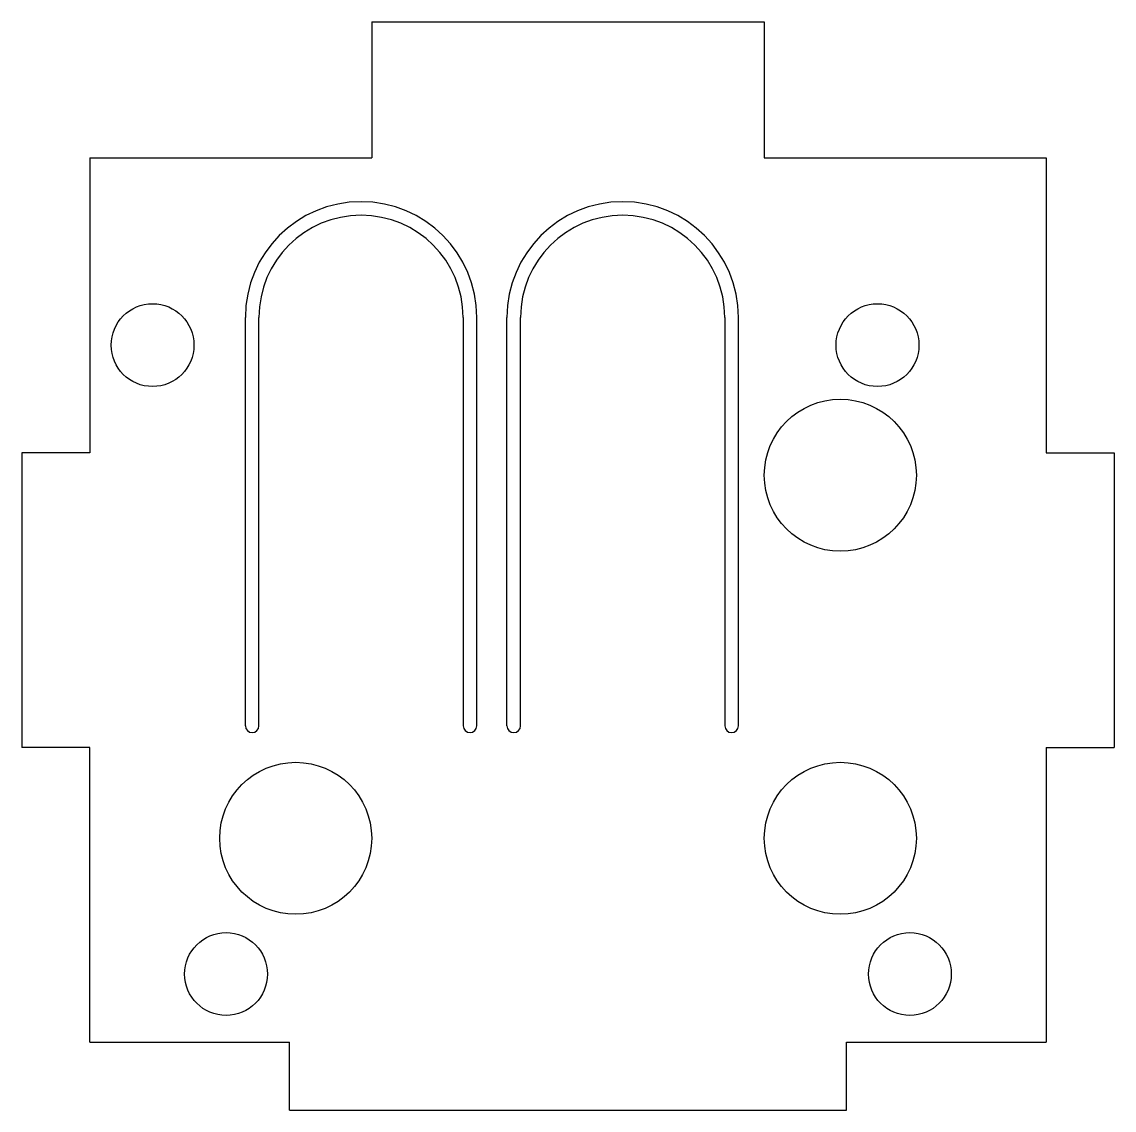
# Model space of a CAD drawing. Extents: x -44.6 to 3.5, y -40.4 to 7.6.
import ezdxf

# ---------------------------------------------------------------- set-up
doc = ezdxf.new("R2010")
doc.units = 0
doc.header["$MEASUREMENT"] = 0
doc.layers.add('VISIBLE', color=7, linetype='CONTINUOUS')

msp = doc.modelspace()

# ---------------------------------------------------------------- linework, layer by layer
at = {"layer": 'VISIBLE'}
for p, q in [((-29.178, 7.57), (-11.886, 7.57)), ((-29.178, 7.57), (-29.178, 1.57)), ((-11.886, 7.57), (-11.886, 1.57)), ((-41.6, 1.57), (-41.6, -11.417)), ((-41.6, 1.57), (-29.178, 1.57)), ((-11.886, 1.57), (0.535, 1.57)), ((0.535, 1.57), (0.535, -11.417)), ((-34.751, -23.455), (-34.751, -5.455)), ((-34.151, -23.455), (-34.151, -5.455)), ((-25.151, -5.455), (-25.151, -23.455)), ((-24.551, -23.455), (-24.551, -5.455)), ((-23.222, -23.455), (-23.222, -5.455)), ((-22.622, -23.455), (-22.622, -5.455)), ((-13.622, -5.455), (-13.622, -23.455)), ((-13.022, -23.455), (-13.022, -5.455)), ((-41.6, -11.417), (-44.6, -11.417)), ((-44.6, -11.417), (-44.6, -24.404)), ((0.535, -11.417), (3.535, -11.417)), ((3.535, -11.417), (3.535, -24.404)), ((-41.6, -24.404), (-44.6, -24.404)), ((-41.6, -37.392), (-41.6, -24.404)), ((0.535, -24.404), (0.535, -37.392)), ((0.535, -24.404), (3.535, -24.404)), ((-41.6, -37.392), (-32.806, -37.392)), ((-32.806, -40.392), (-32.806, -37.392)), ((-8.258, -40.392), (-8.258, -37.392)), ((-8.258, -37.392), (0.535, -37.392)), ((-32.806, -40.392), (-8.258, -40.392))]:
    msp.add_line(p, q, dxfattribs=at)
for centre, radius in [((-38.839, -6.677), 1.825), ((-6.893, -6.677), 1.825), ((-8.532, -12.411), 3.35), ((-32.532, -28.411), 3.35), ((-8.532, -28.411), 3.35), ((-35.6, -34.392), 1.825), ((-5.465, -34.392), 1.825)]:
    msp.add_circle(centre, radius, dxfattribs=at)
for centre, radius, start, end in [((-29.651, -5.455), 5.1, 0, 180), ((-18.122, -5.455), 5.1, 0, 180), ((-29.651, -5.455), 4.5, 0, 180), ((-18.122, -5.455), 4.5, 0, 180), ((-34.451, -23.455), 0.3, 180, 0), ((-24.851, -23.455), 0.3, 180, 0), ((-22.922, -23.455), 0.3, 180, 0), ((-13.322, -23.455), 0.3, 180, 0)]:
    msp.add_arc(centre, radius, start, end, dxfattribs=at)

doc.saveas('drawing.dxf')
